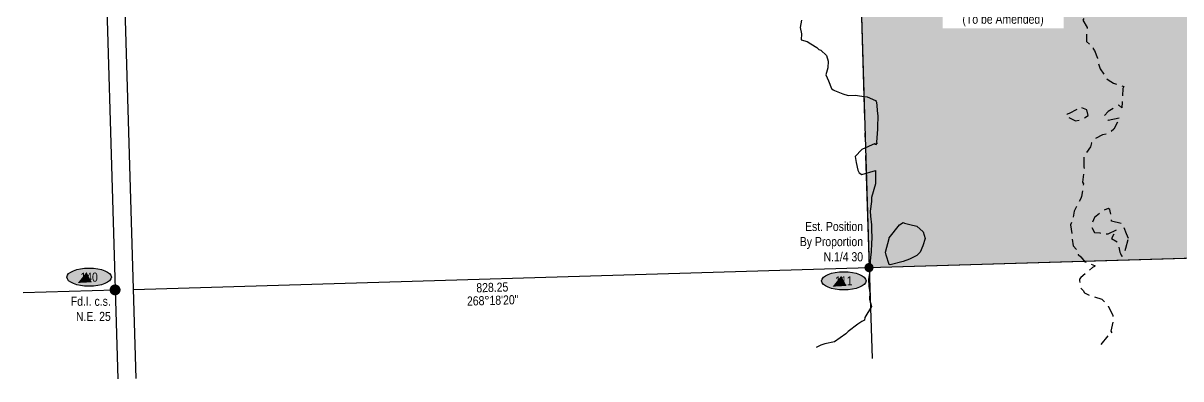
# Model space of a CAD drawing. Extents: x 637633 to 644092, y 5921573 to 5931294.
# Drawn here: x 640293 to 641564, y 5923151 to 5923542 of the extents above; entities that cross this region are included whole.
import ezdxf
from ezdxf.enums import TextEntityAlignment as Align

# ---------------------------------------------------------------- set-up
doc = ezdxf.new("R2010")
doc.units = 0
doc.header["$LTSCALE"] = 5
doc.linetypes.add('DASHED2', pattern=[3.75, 2.5, -1.25])
doc.linetypes.add('foc-QUARTERLINE', pattern=[33, 25, -3, 2, -3])
doc.layers.add('C-AR-T', color=13, linetype='Continuous', lineweight=9)
for name, color, linetype in [('Contour_Line_Intermediate', 254, 'Continuous'), ('Contour_Line_Major', 254, 'Continuous'), ('L-BD', 7, 'Continuous'), ('L-MON', 1, 'Continuous'), ('L-QSEC', 8, 'foc-QUARTERLINE'), ('L-SEC', 7, 'Continuous'), ('P-ELEVATION', 7, 'Continuous'), ('P-PROPOSED', 10, 'Continuous'), ('P-PROPOSED-H', 21, 'Continuous')]:
    doc.layers.add(name, color=color, linetype=linetype)
doc.styles.add('80', font='ARIALN.TTF', dxfattribs={"height": 10})
doc.styles.add('80CG', font='ARIALN.TTF', dxfattribs={"height": 10})
doc.styles.add('80L', font='ARIALN.TTF', dxfattribs={"height": 10})

# ---------------------------------------------------------------- blocks, each defined once
blk = doc.blocks.new('fdia')
at = {"color": 255, "const_width": 1}
blk.add_lwpolyline([(-0.5, 0, 1), (0.5, 0, 1)], format="xyb", close=True, dxfattribs=at)
blk = doc.blocks.new('Fdiaa')
blk.add_blockref('fdia', (0, 0))
blk = doc.blocks.new('fdib')
at = {"color": 1, "const_width": 1.6}
blk.add_lwpolyline([(-0.4, 0, 1), (0.4, 0, 1)], format="xyb", close=True, dxfattribs=at)
at = {"color": 1}
blk.add_circle((0, 0), 0.8, dxfattribs=at)
blk = doc.blocks.new('Fdibb')
blk.add_blockref('fdib', (0, 0))
blk = doc.blocks.new('fdicc')
for name in ['Fdibb', 'Fdiaa']:
    blk.add_blockref(name, (0, 0))
blk = doc.blocks.new('FDI')
blk.add_blockref('fdicc', (0, 0))
blk = doc.blocks.new('PLIA')
at = {"color": 255, "const_width": 1}
blk.add_lwpolyline([(-0.5, 0, 1), (0.5, 0, 1)], format="xyb", close=True, dxfattribs=at)
blk = doc.blocks.new('PLIAA')
blk.add_blockref('PLIA', (0, 0))
blk = doc.blocks.new('PLIB')
at = {"color": 1}
blk.add_circle((0, 0), 0.8, dxfattribs=at)
blk = doc.blocks.new('PLIBB')
blk.add_blockref('PLIB', (0, 0))
blk = doc.blocks.new('PLICC')
for name in ['PLIAA', 'PLIBB']:
    blk.add_blockref(name, (0, 0))
blk = doc.blocks.new('PLI')
blk.add_blockref('PLICC', (0, 0))
blk = doc.blocks.new('we')
at = {"layer": 'P-ELEVATION'}
h = blk.add_hatch(color=111, dxfattribs=at)
h.dxf.hatch_style = 1
edge = h.paths.add_edge_path()
edge.add_ellipse((0, 0), major_axis=(-24.4, 0), ratio=0.410256, start_angle=0, end_angle=360)
at = {"layer": 'P-ELEVATION', "color": 7, "flags": 128}
blk.add_lwpolyline([(0, 0, 12.5, 0, 0), (-12.4, -6.4, 0, 0, 0)], format="xyseb", dxfattribs=at)
at = {"layer": 'P-ELEVATION', "color": 7}
blk.add_ellipse((0, 0), major_axis=(-24.4, 0), ratio=0.410256, dxfattribs=at)
at = {"layer": 'P-ELEVATION', "style": '80'}
blk.add_attdef('ELEVATION', text='', height=10, dxfattribs=at).set_placement((0, 0), align=Align.MIDDLE_CENTER)

msp = doc.modelspace()

# ---------------------------------------------------------------- hatches: boundary and pattern name
at = {"layer": 'P-PROPOSED-H'}
h = msp.add_hatch(color=256, dxfattribs=at)
h.dxf.hatch_style = 1
h.paths.add_polyline_path([(641575.842, 5924892.859), (641172.703, 5924880.928), (640366.426, 5924857.044), (640390.144, 5924053.072), (641197.003, 5924077.069), (641221.295, 5923273.444), (642028.851, 5923297.334), (642003.927, 5924101.068), (641600.465, 5924089.068)])

# ---------------------------------------------------------------- linework, layer by layer
at = {"layer": 'Contour_Line_Intermediate', "linetype": 'DASHED2', "elevation": 800.779, "flags": 128}
msp.add_lwpolyline([(641415.491, 5924084.565), (641413.889, 5924075.023), (641413.512, 5924069.841), (641414.353, 5924060.5), (641416.3, 5924054.855), (641417.196, 5924048.352), (641423.708, 5924046.744), (641430.792, 5924046.943), (641431.226, 5924039.869), (641433.75, 5924034.909), (641433.192, 5924024.882), (641432.754, 5924018.927), (641433.114, 5924009.896), (641432.677, 5924003.865), (641433.347, 5923994.909), (641434.477, 5923990.676), (641436.402, 5923979.923), (641432.952, 5923974.166), (641434.406, 5923964.936), (641423.708, 5923956.807), (641409.877, 5923949.951), (641408.699, 5923946.797), (641406.167, 5923934.964), (641404.626, 5923930.897), (641408.699, 5923931.193), (641419.018, 5923934.964), (641423.708, 5923936.865), (641434.782, 5923946.022), (641437.505, 5923934.964), (641438.041, 5923934.289), (641428.583, 5923919.978), (641425.701, 5923906.981), (641425.484, 5923904.991), (641423.708, 5923899.113), (641411.731, 5923893.031), (641408.699, 5923890.725), (641407.475, 5923890.005), (641402.118, 5923883.433), (641395.236, 5923875.018), (641393.691, 5923873.453), (641387.114, 5923860.032), (641378.682, 5923848.031), (641374.438, 5923845.046), (641363.673, 5923837.203), (641359.699, 5923830.06), (641354.764, 5923821.164), (641353.827, 5923815.073), (641355.228, 5923806.64), (641353.583, 5923800.087), (641356.683, 5923793.107), (641356.56, 5923785.1), (641358.025, 5923779.461), (641363.673, 5923772.817), (641374.116, 5923785.1), (641378.223, 5923799.629), (641378.209, 5923800.087), (641378.682, 5923800.637), (641379.252, 5923800.656), (641379.74, 5923800.087), (641386.378, 5923792.785), (641385.703, 5923785.1), (641385.593, 5923777.015), (641393.691, 5923776.622), (641397.788, 5923774.206), (641402.365, 5923770.114), (641404.051, 5923765.472), (641402.987, 5923755.127), (641405.474, 5923751.907), (641408.699, 5923750.527), (641423.683, 5923755.103), (641423.708, 5923755.1), (641432.01, 5923748.43), (641438.717, 5923749.245), (641451.563, 5923752.968), (641453.726, 5923752.75), (641467.781, 5923754.176), (641468.734, 5923754.057), (641475.757, 5923747.154), (641483.743, 5923746.571), (641491.965, 5923748.352), (641496.319, 5923740.141), (641497.289, 5923738.681), (641496.867, 5923725.155), (641496.39, 5923722.796), (641495.1, 5923710.169), (641483.743, 5923699.947), (641480.297, 5923695.182), (641477.876, 5923689.324), (641474.212, 5923680.196), (641471.145, 5923667.617), (641476.416, 5923665.209), (641475.97, 5923657.448), (641474.053, 5923650.223), (641475.101, 5923641.595), (641471.931, 5923635.236), (641468.734, 5923624.285), (641467.415, 5923620.251), (641467.224, 5923618.743), (641461.365, 5923605.264), (641459.213, 5923595.756), (641459.749, 5923590.278), (641459.094, 5923580.651), (641459.147, 5923575.292), (641453.726, 5923567.919), (641440.106, 5923561.693), (641438.717, 5923560.871), (641438.287, 5923560.305), (641438.43, 5923560.018), (641438.717, 5923559.957), (641450.816, 5923557.4), (641453.726, 5923551.582), (641459.07, 5923550.655), (641456.197, 5923545.319), (641460.801, 5923537.397), (641460.038, 5923530.332), (641460.101, 5923521.713), (641467.526, 5923515.347), (641467.386, 5923514), (641468.734, 5923512.112), (641471.984, 5923503.604), (641472.378, 5923500.36), (641475.166, 5923491.795), (641479.442, 5923485.374), (641480.697, 5923482.332), (641483.743, 5923479.841), (641489.542, 5923476.177), (641498.752, 5923473.087), (641500.908, 5923472.54), (641500.106, 5923470.387), (641499.075, 5923455.723), (641499.109, 5923455.401), (641498.752, 5923448.877), (641495.427, 5923452.08), (641483.743, 5923444.998), (641479.876, 5923440.414), (641481.962, 5923438.636), (641483.743, 5923435.451), (641496.431, 5923438.098), (641490.154, 5923425.428), (641483.743, 5923420.7), (641477.723, 5923419.417), (641468.734, 5923414.769), (641465.714, 5923410.441), (641464.316, 5923406.03), (641456.989, 5923395.456), (641457.264, 5923384.002), (641457.534, 5923380.469), (641455.518, 5923367.272), (641456.718, 5923365.483), (641454.724, 5923351.493), (641454.243, 5923350.496), (641453.726, 5923349.369), (641446.544, 5923335.51), (641445.322, 5923327.119), (641442.369, 5923320.523), (641443.856, 5923310.668), (641444.164, 5923305.537), (641445.507, 5923297.331), (641451.377, 5923290.551), (641450.968, 5923287.797), (641453.726, 5923285.399), (641458.073, 5923279.905), (641468.734, 5923275.716), (641468.845, 5923275.675), (641469.585, 5923275.565), (641468.734, 5923274.599), (641466.558, 5923273.391), (641453.726, 5923262.509), (641452.203, 5923260.578), (641452.454, 5923259.308), (641453.726, 5923250.715), (641456.339, 5923248.202), (641457.715, 5923245.592), (641465.439, 5923242.301), (641468.734, 5923241.404), (641477.005, 5923238.864), (641483.743, 5923231.228), (641483.942, 5923230.804), (641484.244, 5923230.605), (641488.884, 5923220.752), (641489.325, 5923215.619), (641486.611, 5923203.497), (641488.285, 5923200.632), (641483.743, 5923198.739), (641472.873, 5923185.647)], dxfattribs=at)
at = {"layer": 'Contour_Line_Intermediate', "linetype": 'DASHED2', "flags": 128}
for points, elevation in [([(641461.743, 5923440.414), (641460.266, 5923446.945), (641453.726, 5923449.676), (641441.156, 5923442.849), (641438.717, 5923442.021), (641437.074, 5923440.414), (641437.597, 5923439.297), (641438.717, 5923439.352), (641447.89, 5923434.587), (641453.726, 5923435.696)], 800.779), ([(641506.226, 5923305.537), (641503.843, 5923310.621), (641500.075, 5923320.523), (641499.69, 5923321.461), (641498.752, 5923321.838), (641487.615, 5923324.389), (641486.194, 5923335.51), (641485.696, 5923337.46), (641483.743, 5923338.501), (641477.325, 5923335.51), (641468.734, 5923328.444), (641465.684, 5923320.523), (641465.838, 5923317.631), (641468.734, 5923312.163), (641474.741, 5923311.536), (641483.743, 5923310.417), (641493.287, 5923315.067), (641487.458, 5923305.537), (641494.36, 5923301.152), (641496.542, 5923290.551), (641497.265, 5923289.067), (641498.752, 5923285.495), (641502.018, 5923290.551), (641503.146, 5923294.939)], 801.779)]:
    msp.add_lwpolyline(points, close=True, dxfattribs=dict(at, elevation=elevation))
at = {"layer": 'Contour_Line_Major', "elevation": 799.779, "flags": 128}
msp.add_lwpolyline([(641147.075, 5923545.319), (641145.585, 5923537.364), (641147.209, 5923530.332), (641146.973, 5923523.763), (641153.551, 5923521.807), (641157.533, 5923519.321), (641164.097, 5923515.347), (641166.366, 5923513.156), (641168.56, 5923512.331), (641174.632, 5923506.423), (641176.378, 5923500.36), (641176.12, 5923492.922), (641173.892, 5923485.374), (641176.987, 5923478.803), (641180.27, 5923470.387), (641182.085, 5923468.905), (641183.569, 5923468.038), (641192.529, 5923464.348), (641198.577, 5923462.374), (641206.081, 5923462.894), (641213.586, 5923461.651), (641219.289, 5923461.095), (641228.595, 5923456.927), (641229.33, 5923456.134), (641229.679, 5923455.401), (641230.49, 5923442.306), (641230.964, 5923440.414), (641230.59, 5923427.42), (641230.708, 5923425.428), (641229.576, 5923411.42), (641230.381, 5923410.441), (641228.595, 5923408.24), (641227.923, 5923409.771), (641213.586, 5923403.366), (641206.132, 5923395.456), (641207.089, 5923388.968), (641209.182, 5923380.469), (641210.524, 5923377.412), (641213.586, 5923375.817), (641228.436, 5923380.31), (641228.517, 5923365.483), (641228.518, 5923365.406), (641223.886, 5923350.496), (641224.017, 5923345.925), (641222.703, 5923335.51), (641222.917, 5923329.841), (641224.205, 5923320.523), (641224.21, 5923316.146), (641224.52, 5923305.537), (641223.89, 5923300.84), (641223.515, 5923290.551), (641223.062, 5923285.025), (641222.185, 5923275.565), (641222.077, 5923269.057), (641220.812, 5923260.578), (641221.223, 5923253.218), (641222.032, 5923245.592), (641221.665, 5923238.672), (641224.095, 5923230.605), (641216.711, 5923218.739), (641216.265, 5923215.619), (641213.586, 5923214.262), (641209.155, 5923211.193), (641198.577, 5923203.141), (641195.829, 5923200.632), (641183.569, 5923191.94), (641172.732, 5923189.811), (641168.56, 5923188.185), (641163.463, 5923185.647)], dxfattribs=at)
msp.add_lwpolyline([(641283.041, 5923305.537), (641280.361, 5923297.281), (641277.543, 5923290.551), (641273.621, 5923286.662), (641265.737, 5923282.678), (641258.612, 5923280.254), (641244.433, 5923276.392), (641243.604, 5923276.984), (641240.149, 5923287.102), (641239.457, 5923290.551), (641243.421, 5923305.355), (641243.4, 5923305.537), (641243.604, 5923306.068), (641254.85, 5923320.523), (641258.612, 5923322.983), (641260.309, 5923322.218), (641267.687, 5923320.523), (641272.496, 5923319.401), (641273.621, 5923319.127), (641280.771, 5923312.675)], close=True, dxfattribs=at)
at = {"layer": 'L-QSEC'}
for p, q in [((641172.703, 5924880.905), (641221.295, 5923273.444)), ((641221.295, 5923273.444), (641224.687, 5923173.619))]:
    msp.add_line(p, q, dxfattribs=at)
at = {"layer": 'L-SEC'}
for p, q in [((640370.041, 5924052.474), (640396.508, 5923151.186)), ((640416.612, 5923151.729), (640390.144, 5924053.072)), ((641221.295, 5923273.444), (642029.379, 5923297.468)), ((640413.74, 5923249.554), (641221.295, 5923273.444)), ((640292.702, 5923245.973), (640393.637, 5923248.959))]:
    msp.add_line(p, q, dxfattribs=at)
at = {"layer": 'P-PROPOSED', "flags": 128}
msp.add_lwpolyline([(641575.842, 5924892.859), (641172.703, 5924880.928), (640366.426, 5924857.044), (640390.144, 5924053.072), (641197.003, 5924077.069), (641221.295, 5923273.444), (642028.851, 5923297.334), (642003.927, 5924101.068), (641600.465, 5924089.068)], close=True, dxfattribs=at)

# ---------------------------------------------------------------- block references
at = {"layer": 'L-MON', "xscale": 4.998619999999994, "yscale": 4.998619999999994, "zscale": 4.998619999999994}
msp.add_blockref('PLI', (641221.295, 5923273.444), dxfattribs=at)
at = {"layer": 'L-MON', "xscale": 0.999724, "yscale": 0.999724, "zscale": 0.999724}
for p, values in [((640365.113, 5923262.945), {'ELEVATION': '140'}), ((641193.665, 5923258.897), {'ELEVATION': '111'})]:
    msp.add_blockref('we', p, dxfattribs=at).add_auto_attribs(values)

# ---------------------------------------------------------------- texts
at = {"layer": 'L-BD', "style": '80L'}
for s, p in [('828.25', (640807.747, 5923251.708)), ('268°18\'20"', (640808.168, 5923237.468))]:
    msp.add_text(s, height=9.9972, rotation=1.6945, dxfattribs=at).set_placement(p, align=Align.MIDDLE)
at = {"layer": 'L-MON', "insert": (641214.742, 5923323.662), "char_height": 9.99724, "attachment_point": 3, "style": '80L'}
msp.add_mtext_dynamic_manual_height_columns('Est. Position\\PBy Proportion\\PN.1/4 30', width=69.64067, gutter_width=49.986, heights=[0], dxfattribs=at)

# ---------------------------------------------------------------- next in the draw order: texts
at = {"layer": 'C-AR-T', "insert": (641368.452, 5923569.903), "char_height": 10, "attachment_point": 5, "style": '80CG', "bg_fill": 2}
msp.add_mtext('Sun Gro\\PSurface Materials - Peat\\PSML 780114\\P(To be Amended)', dxfattribs=at)
at = {"layer": 'L-MON', "insert": (640388.915, 5923241.456), "char_height": 9.9972, "attachment_point": 3, "style": '80L', "bg_fill": 3, "box_fill_scale": 1.15, "bg_fill_color": 256, "bg_fill_true_color": 256, "bg_fill_transparency": 0}
msp.add_mtext_dynamic_manual_height_columns('Fd.I. c.s.\\PN.E. 25', width=45.81715, gutter_width=49.986, heights=[0], dxfattribs=at)

# ---------------------------------------------------------------- next in the draw order: block references
at = {"layer": 'L-MON', "xscale": 4.999999999999972, "yscale": 4.999999999999972, "zscale": 4.999999999999972}
msp.add_blockref('FDI', (640393.637, 5923248.959), dxfattribs=at)

doc.saveas('drawing.dxf')
